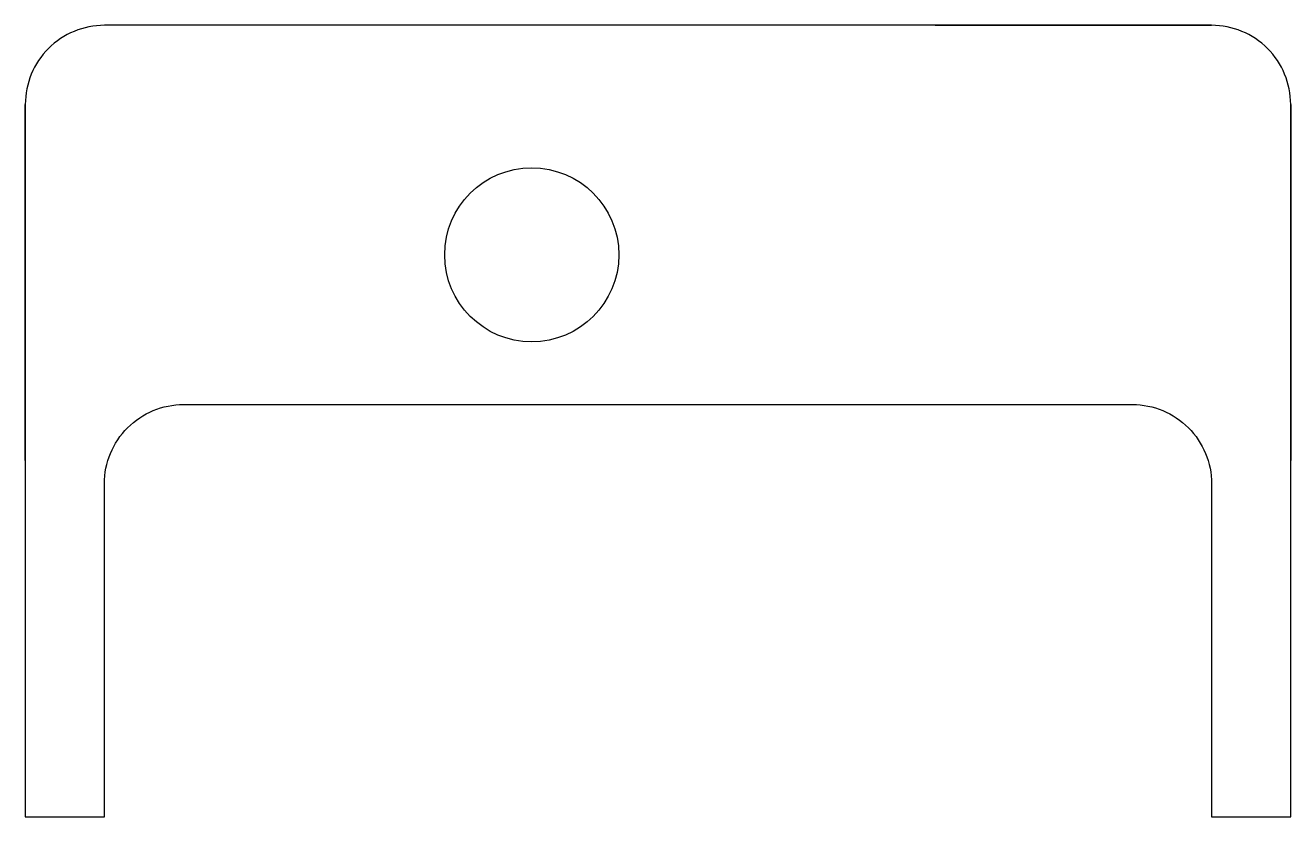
# Model space of a CAD drawing. Header units: centimetres. Extents: x -2.5 to 13.5, y 0 to 10.
import ezdxf

# ---------------------------------------------------------------- set-up
doc = ezdxf.new("R2010")
doc.units = ezdxf.units.CM
doc.layers.get('0').update_dxf_attribs({"linetype": 'CONTINUOUS'})

msp = doc.modelspace()

# ---------------------------------------------------------------- linework, layer by layer
for p, q in [((9, 10), (12.491, 10)), ((-2.5, 4.5), (-2.5, 9)), ((13.491, 9), (13.491, 4.5))]:
    msp.add_line(p, q)
msp.add_lwpolyline([(-2.5, 0), (-1.5, 0), (-1.5, 4.208, -0.414214), (-0.5, 5.208), (11.491, 5.208, -0.414214), (12.491, 4.208), (12.491, 0), (13.491, 0), (13.491, 9, 0.414214), (12.491, 10), (-1.5, 10, 0.414214), (-2.5, 9)], format="xyb", close=True)
msp.add_circle((3.9, 7.1), 1.1)

doc.saveas('drawing.dxf')
